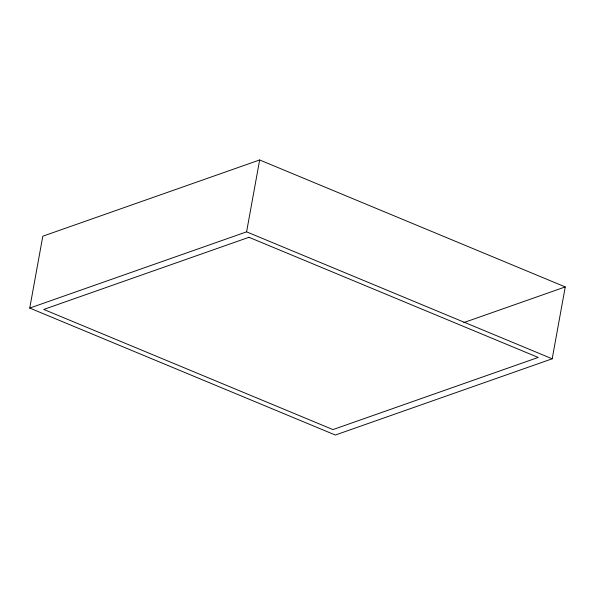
<?xml version="1.0" encoding="UTF-8"?>
<svg xmlns="http://www.w3.org/2000/svg" width="595" height="595" viewBox="0 0 595 595"><rect width="100%" height="100%" fill="white"/><g stroke="black" fill="none" stroke-linecap="round" stroke-linejoin="round"><path stroke-width="0.89" d="M29.75 308.076L42.81 236.2L259.658 159.966L565.25 286.924L552.19 358.8L335.342 435.034L29.75 308.076L246.59 231.849L552.19 358.8M246.59 231.849L259.658 159.966M463.825 322.579L565.25 286.924M248.97 237.293L43.747 309.437L332.969 429.59L538.192 357.446L248.97 237.293"/></g></svg>
